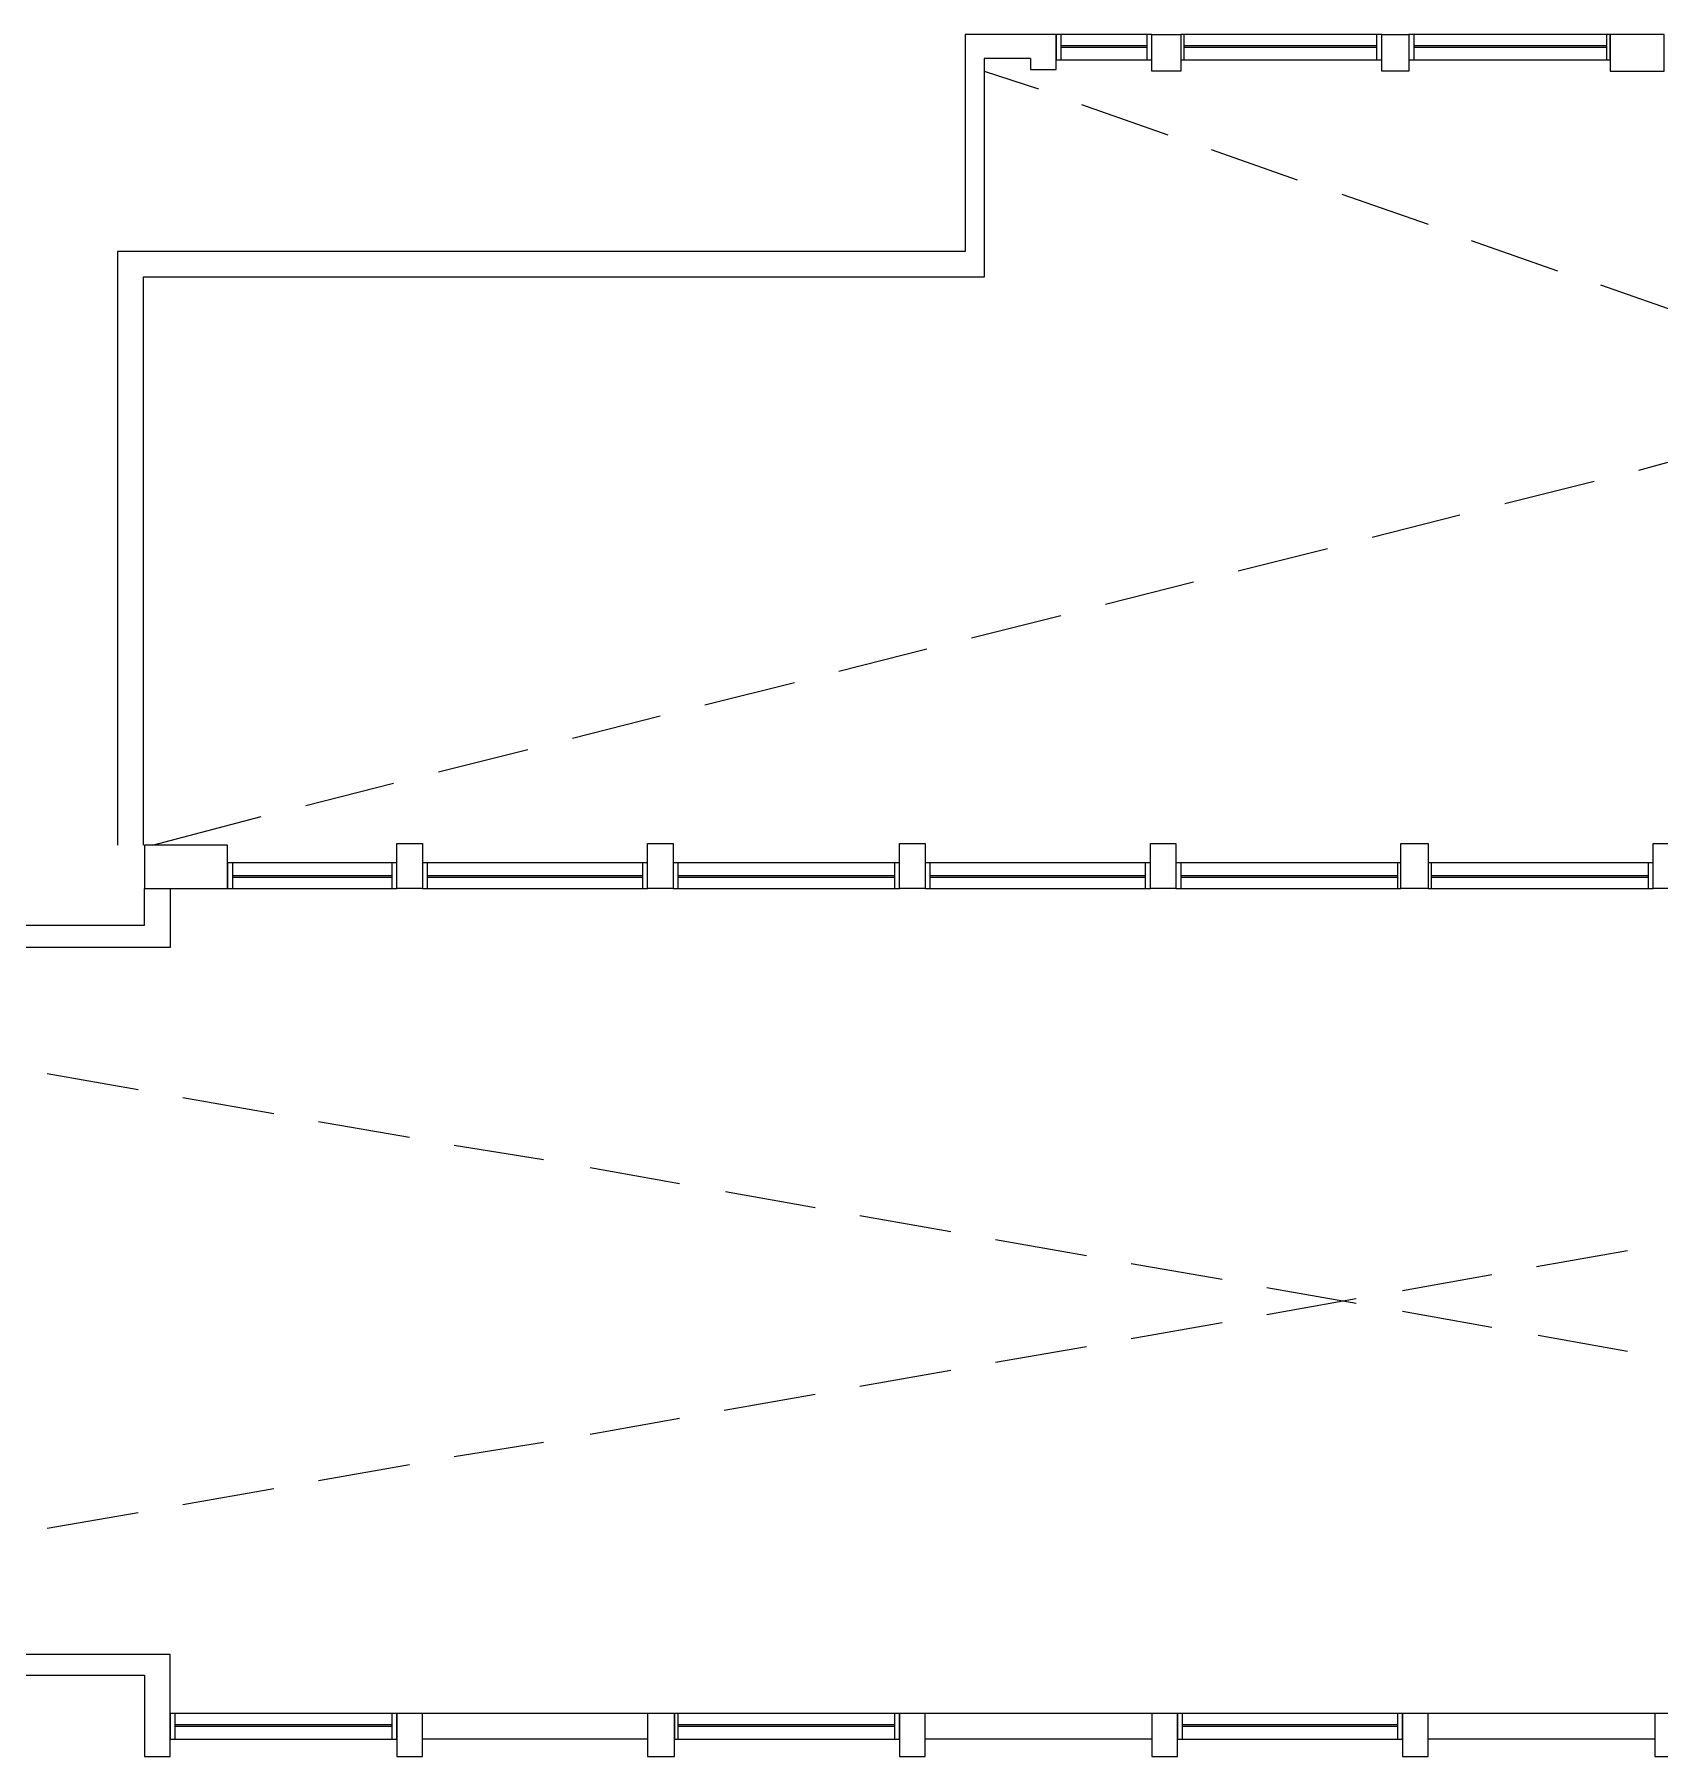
# Model space of a CAD drawing. Header units: millimetres. Extents: x -59 to 47, y 152 to 919.
# Drawn here: x -2.7 to 15.25, y 225.6 to 244.63 of the extents above; entities that cross this region are included whole.
import ezdxf

# ---------------------------------------------------------------- set-up
doc = ezdxf.new("R2010")
doc.units = ezdxf.units.MM
for name, color, linetype in [('PDF_014402$BL', 7, 'Continuous'), ('PDF_014402$WA-COL', 7, 'Continuous'), ('PDF_014402$WA-EXT', 7, 'Continuous'), ('PDF_014402$WN', 7, 'Continuous')]:
    doc.layers.add(name, color=color, linetype=linetype)

msp = doc.modelspace()

# ---------------------------------------------------------------- linework, layer by layer
at = {"layer": 'PDF_014402$BL', "lineweight": 9}
for points in [[(9.645, 244.626), (8.587, 244.626)], [(12.184, 244.626), (9.963, 244.626)], [(14.706, 244.626), (12.484, 244.626)], [(8.587, 244.344), (9.645, 244.344)], [(9.963, 244.344), (12.184, 244.344)], [(12.484, 244.344), (14.706, 244.344)], [(7.794, 244.22), (8.393, 244.026)], [(8.869, 243.85), (9.822, 243.515)], [(10.298, 243.356), (11.25, 243.021)], [(11.744, 242.863), (12.696, 242.528)], [(13.172, 242.351), (14.124, 242.016)], [(14.6, 241.858), (15.57, 241.522)], [(15.023, 239.812), (15.993, 240.077)], [(13.542, 239.442), (14.529, 239.689)], [(12.079, 239.072), (13.048, 239.318)], [(10.597, 238.701), (11.585, 238.948)], [(9.134, 238.331), (10.104, 238.578)], [(7.653, 237.961), (8.64, 238.208)], [(6.189, 237.59), (7.159, 237.837)], [(4.708, 237.22), (5.696, 237.467)], [(3.245, 236.85), (4.215, 237.097)], [(1.764, 236.48), (2.751, 236.727)], [(0.3, 236.109), (1.27, 236.356)], [(-1.393, 235.669), (-0.194, 235.986)], [(1.305, 235.475), (-0.564, 235.475)], [(4.073, 235.475), (1.587, 235.475)], [(6.859, 235.475), (4.356, 235.475)], [(9.628, 235.475), (7.141, 235.475)], [(12.396, 235.475), (9.91, 235.475)], [(15.182, 235.475), (12.696, 235.475)], [(-0.564, 235.192), (1.305, 235.192)], [(1.587, 235.192), (4.073, 235.192)], [(4.356, 235.192), (6.859, 235.192)], [(7.141, 235.192), (9.628, 235.192)], [(9.91, 235.192), (12.396, 235.192)], [(12.696, 235.192), (15.182, 235.192)], [(-2.556, 233.147), (-1.551, 232.971)], [(-1.058, 232.883), (-0.052, 232.706)], [(0.441, 232.618), (1.446, 232.442)], [(1.94, 232.354), (2.927, 232.195)], [(3.439, 232.107), (4.426, 231.931)], [(4.937, 231.842), (5.925, 231.666)], [(6.419, 231.578), (7.424, 231.402)], [(7.917, 231.313), (8.922, 231.137)], [(13.895, 231.014), (14.9, 231.19)], [(9.416, 231.049), (10.421, 230.873)], [(10.915, 230.784), (11.902, 230.608)], [(12.414, 230.749), (13.401, 230.925)], [(10.915, 230.485), (11.902, 230.661)], [(9.416, 230.22), (10.421, 230.397)], [(12.414, 230.52), (13.401, 230.344)], [(13.912, 230.255), (14.9, 230.079)], [(7.917, 229.956), (8.922, 230.132)], [(6.419, 229.691), (7.424, 229.868)], [(4.92, 229.427), (5.925, 229.603)], [(3.439, 229.162), (4.426, 229.339)], [(1.94, 228.915), (2.927, 229.074)], [(0.441, 228.651), (1.446, 228.827)], [(-1.058, 228.386), (-0.052, 228.563)], [(-2.556, 228.122), (-1.551, 228.298)], [(1.305, 226.077), (-1.199, 226.077)], [(6.859, 226.077), (4.373, 226.077)], [(12.414, 226.077), (9.927, 226.077)], [(-1.199, 225.794), (1.305, 225.794)], [(4.373, 225.794), (6.859, 225.794)], [(9.927, 225.794), (12.414, 225.794)]]:
    msp.add_lwpolyline(points, dxfattribs=at)
at = {"layer": 'PDF_014402$WA-COL', "lineweight": 25}
msp.add_lwpolyline([(8.305, 244.361), (8.305, 244.238), (8.587, 244.238), (8.587, 244.626)], dxfattribs=at)
for points in [[(9.645, 244.626), (9.963, 244.626), (9.963, 244.22), (9.645, 244.22)], [(12.184, 244.626), (12.484, 244.626), (12.484, 244.22), (12.184, 244.22)], [(15.305, 244.626), (14.706, 244.626), (14.706, 244.22), (15.305, 244.22)], [(-1.481, 235.192), (-0.564, 235.192), (-0.564, 235.669), (-1.481, 235.669)], [(1.305, 235.686), (1.587, 235.686), (1.587, 235.192), (1.305, 235.192)], [(4.073, 235.686), (4.356, 235.686), (4.356, 235.192), (4.073, 235.192)], [(6.859, 235.686), (7.141, 235.686), (7.141, 235.192), (6.859, 235.192)], [(9.628, 235.686), (9.91, 235.686), (9.91, 235.192), (9.628, 235.192)], [(12.396, 235.686), (12.696, 235.686), (12.696, 235.192), (12.396, 235.192)], [(15.182, 235.686), (15.464, 235.686), (15.464, 235.192), (15.182, 235.192)], [(1.587, 226.077), (1.305, 226.077), (1.305, 225.601), (1.587, 225.601)], [(4.373, 226.077), (4.073, 226.077), (4.073, 225.601), (4.373, 225.601)], [(7.141, 226.077), (6.859, 226.077), (6.859, 225.601), (7.141, 225.601)], [(9.927, 226.077), (9.645, 226.077), (9.645, 225.601), (9.927, 225.601)], [(12.696, 226.077), (12.414, 226.077), (12.414, 225.601), (12.696, 225.601)], [(15.482, 226.077), (15.199, 226.077), (15.199, 225.601), (15.482, 225.601)]]:
    msp.add_lwpolyline(points, close=True, dxfattribs=at)
at = {"layer": 'PDF_014402$WA-EXT', "lineweight": 25}
for points in [[(8.587, 244.626), (7.582, 244.626), (7.582, 242.228), (-1.78, 242.228), (-1.78, 241.946)], [(8.305, 244.361), (7.794, 244.361), (7.794, 241.946), (6.683, 241.946), (-1.498, 241.946), (-1.498, 235.669)], [(-1.78, 242.228), (-1.78, 235.669)], [(-5.818, 235.475), (-3.332, 235.475), (-3.332, 235.669), (-3.05, 235.669), (-3.05, 234.787), (-1.481, 234.787), (-1.481, 235.192)], [(-1.199, 235.192), (-1.199, 234.54), (-3.332, 234.54), (-3.332, 235.192), (-5.818, 235.192)], [(-5.818, 225.794), (-3.332, 225.794), (-3.332, 225.601), (-3.05, 225.601), (-3.05, 226.5), (-1.481, 226.5), (-1.481, 225.601), (-1.199, 225.601), (-1.199, 226.729), (-3.332, 226.729), (-3.332, 226.077), (-5.818, 226.077)], [(4.073, 226.077), (1.587, 226.077)], [(9.645, 226.077), (7.141, 226.077)], [(15.199, 226.077), (12.696, 226.077)], [(4.073, 225.794), (1.587, 225.794)], [(9.645, 225.794), (7.141, 225.794)], [(15.199, 225.794), (12.696, 225.794)]]:
    msp.add_lwpolyline(points, dxfattribs=at)
at = {"layer": 'PDF_014402$WN', "lineweight": 0}
for points in [[(8.587, 244.626), (8.587, 244.344)], [(8.64, 244.626), (8.64, 244.344)], [(8.64, 244.502), (9.592, 244.502)], [(8.64, 244.485), (9.592, 244.485)], [(9.592, 244.344), (9.592, 244.626)], [(9.645, 244.344), (9.645, 244.626)], [(9.963, 244.626), (9.963, 244.344)], [(9.998, 244.626), (9.998, 244.344)], [(9.998, 244.502), (12.131, 244.502)], [(9.998, 244.485), (12.131, 244.485)], [(12.131, 244.344), (12.131, 244.626)], [(12.184, 244.344), (12.184, 244.626)], [(12.484, 244.626), (12.484, 244.344)], [(12.537, 244.626), (12.537, 244.344)], [(12.537, 244.502), (14.67, 244.502)], [(12.537, 244.485), (14.67, 244.485)], [(14.67, 244.344), (14.67, 244.626)], [(14.706, 244.344), (14.706, 244.626)], [(-0.564, 235.475), (-0.564, 235.192)], [(-0.511, 235.475), (-0.511, 235.192)], [(1.252, 235.192), (1.252, 235.475)], [(1.305, 235.192), (1.305, 235.475)], [(1.587, 235.475), (1.587, 235.192)], [(1.64, 235.475), (1.64, 235.192)], [(4.021, 235.192), (4.021, 235.475)], [(4.073, 235.192), (4.073, 235.475)], [(4.356, 235.475), (4.356, 235.192)], [(4.408, 235.475), (4.408, 235.192)], [(6.806, 235.192), (6.806, 235.475)], [(6.859, 235.192), (6.859, 235.475)], [(7.141, 235.475), (7.141, 235.192)], [(7.194, 235.475), (7.194, 235.192)], [(9.575, 235.192), (9.575, 235.475)], [(9.628, 235.192), (9.628, 235.475)], [(9.91, 235.475), (9.91, 235.192)], [(9.963, 235.475), (9.963, 235.192)], [(12.361, 235.192), (12.361, 235.475)], [(12.396, 235.192), (12.396, 235.475)], [(12.696, 235.475), (12.696, 235.192)], [(12.731, 235.475), (12.731, 235.192)], [(15.129, 235.192), (15.129, 235.475)], [(15.182, 235.192), (15.182, 235.475)], [(-0.511, 235.334), (1.252, 235.334)], [(-0.511, 235.316), (1.252, 235.316)], [(1.64, 235.334), (4.021, 235.334)], [(1.64, 235.316), (4.021, 235.316)], [(4.408, 235.334), (6.806, 235.334)], [(4.408, 235.316), (6.806, 235.316)], [(7.194, 235.334), (9.575, 235.334)], [(7.194, 235.316), (9.575, 235.316)], [(9.963, 235.334), (12.361, 235.334)], [(9.963, 235.316), (12.361, 235.316)], [(12.731, 235.334), (15.129, 235.334)], [(12.731, 235.316), (15.129, 235.316)], [(-1.199, 226.077), (-1.199, 225.794)], [(-1.146, 226.077), (-1.146, 225.794)], [(1.252, 225.794), (1.252, 226.077)], [(1.305, 225.794), (1.305, 226.077)], [(4.373, 226.077), (4.373, 225.794)], [(4.408, 226.077), (4.408, 225.794)], [(6.806, 225.794), (6.806, 226.077)], [(6.859, 225.794), (6.859, 226.077)], [(9.927, 226.077), (9.927, 225.794)], [(9.98, 226.077), (9.98, 225.794)], [(12.361, 225.794), (12.361, 226.077)], [(12.414, 225.794), (12.414, 226.077)], [(-1.146, 225.953), (1.252, 225.953)], [(-1.146, 225.936), (1.252, 225.936)], [(4.408, 225.953), (6.806, 225.953)], [(4.408, 225.936), (6.806, 225.936)], [(9.98, 225.953), (12.361, 225.953)], [(9.98, 225.936), (12.361, 225.936)]]:
    msp.add_lwpolyline(points, dxfattribs=at)

doc.saveas('drawing.dxf')
